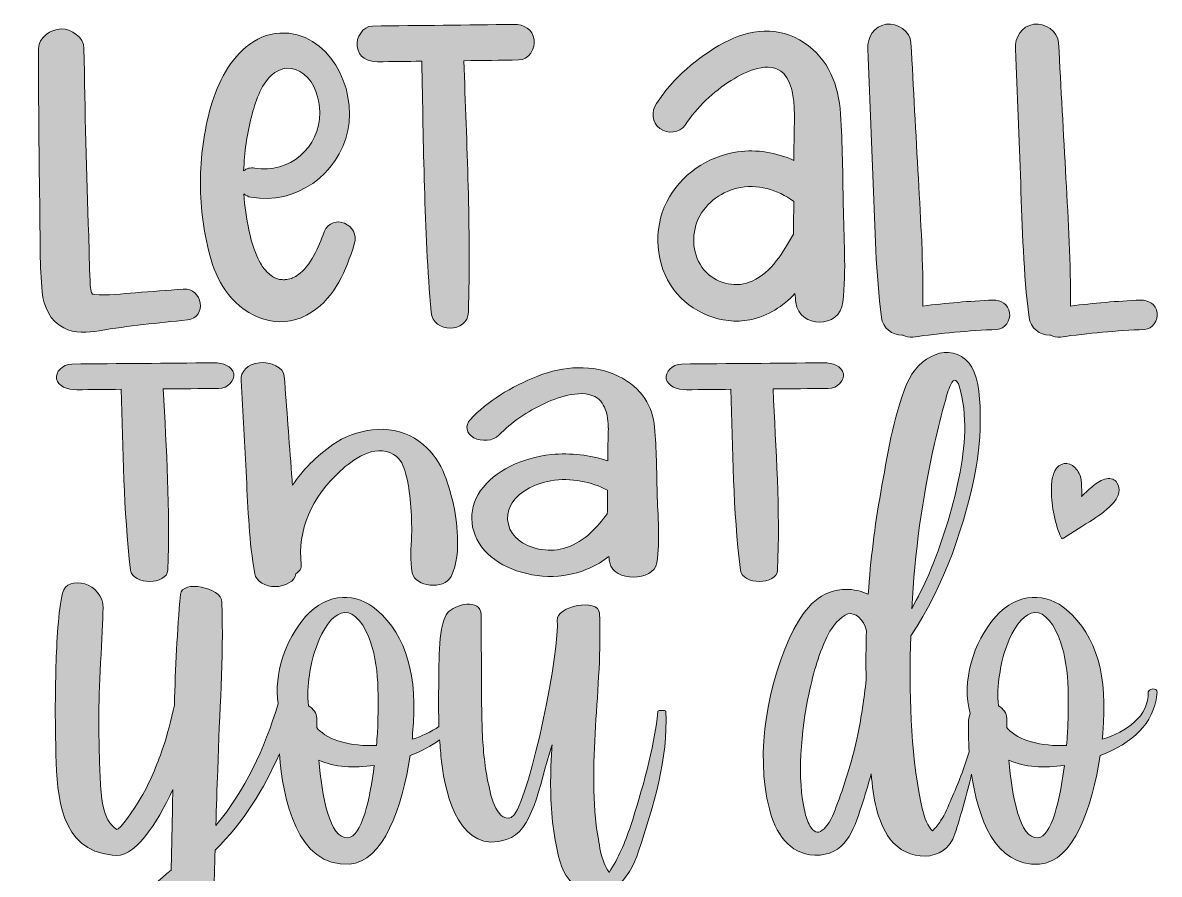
# Model space of a CAD drawing. Header units: inches. Extents: x 137 to 945, y -1013 to -70.
# Drawn here: x 137 to 941, y -673 to -70 of the extents above; entities that cross this region are included whole.
import ezdxf

# ---------------------------------------------------------------- set-up
doc = ezdxf.new("R2010")
doc.units = ezdxf.units.IN
doc.header["$MEASUREMENT"] = 0
doc.layers.add('Layer 1', color=7, linetype='Continuous')

# ---------------------------------------------------------------- blocks, each defined once
blk = doc.blocks.new('block 2')
at = {"layer": 'Layer 1', "true_color": 0xffffff}
h = blk.add_hatch(color=7, dxfattribs=at)
h.dxf.hatch_style = 2
edge = h.paths.add_edge_path()
edge.add_spline(control_points=[(387.74, -97.99), (398.19, -97.86), (408.63, -97.73), (419.08, -97.6), (420.4, -156.81), (420.6, -216.13), (425.74, -275.15), (427.02, -289.84), (451.62, -290.12), (452.08, -275.02), (453.9, -215.75), (450.92, -156.46), (448.88, -97.22), (461.88, -97.06), (474.87, -96.89), (487.86, -96.73), (494.73, -96.64), (499.53, -88.57), (498.66, -82.39), (497.61, -74.88), (491.22, -71.51), (484.33, -71.59), (450.95, -71.97), (417.57, -72.36), (384.2, -72.74), (377.3, -72.82), (372.47, -80.94), (373.34, -87.14), (374.41, -94.68), (380.83, -98.08), (387.74, -97.99)], knot_values=[0, 0, 0, 0, 1, 1, 1, 2, 2, 2, 3, 3, 3, 4, 4, 4, 5, 5, 5, 6, 6, 6, 7, 7, 7, 8, 8, 8, 9, 9, 9, 10, 10, 10, 10], degree=3, periodic=1)
h = blk.add_hatch(color=7, dxfattribs=at)
h.dxf.hatch_style = 2
edge = h.paths.add_edge_path()
edge.add_spline(control_points=[(738.44, -184.05), (739.7, -215.74), (740.35, -247.4), (744.37, -278.88), (745.29, -286.05), (751.84, -291.52), (758.96, -291.37), (759.25, -291.36), (759.53, -291.33), (759.82, -291.31), (761.62, -292.47), (763.91, -293.05), (766.64, -292.66), (786.38, -289.91), (806.22, -288.11), (826.13, -287.28), (831.8, -287.05), (835.79, -280.66), (835.05, -275.44), (834.2, -269.38), (828.89, -266.28), (823.22, -266.52), (806.63, -267.25), (790.09, -268.65), (773.62, -270.71), (774.13, -240.64), (772.1, -210.68), (770.47, -180.63), (768.73, -148.63), (766.99, -116.62), (765.25, -84.62), (764.79, -76.28), (755.57, -70.39), (747.81, -71.48), (738.86, -72.74), (734.34, -80.55), (734.67, -88.91), (735.93, -120.62), (737.19, -152.34), (738.44, -184.05)], knot_values=[0, 0, 0, 0, 1, 1, 1, 2, 2, 2, 3, 3, 3, 4, 4, 4, 5, 5, 5, 6, 6, 6, 7, 7, 7, 8, 8, 8, 9, 9, 9, 10, 10, 10, 11, 11, 11, 12, 12, 12, 13, 13, 13, 13], degree=3, periodic=1)
h = blk.add_hatch(color=7, dxfattribs=at)
h.dxf.hatch_style = 2
edge = h.paths.add_edge_path()
edge.add_spline(control_points=[(842.88, -184.05), (844.13, -215.74), (844.79, -247.4), (848.81, -278.88), (849.72, -286.05), (856.28, -291.52), (863.4, -291.37), (863.68, -291.36), (863.97, -291.33), (864.25, -291.31), (866.06, -292.47), (868.34, -293.05), (871.07, -292.66), (890.81, -289.91), (910.65, -288.11), (930.57, -287.28), (936.23, -287.05), (940.22, -280.66), (939.49, -275.44), (938.64, -269.38), (933.33, -266.28), (927.65, -266.52), (911.06, -267.25), (894.53, -268.65), (878.06, -270.71), (878.56, -240.64), (876.53, -210.68), (874.9, -180.63), (873.16, -148.63), (871.42, -116.62), (869.68, -84.62), (869.23, -76.28), (860, -70.39), (852.25, -71.48), (843.3, -72.74), (838.78, -80.55), (839.11, -88.91), (840.37, -120.62), (841.62, -152.34), (842.88, -184.05)], knot_values=[0, 0, 0, 0, 1, 1, 1, 2, 2, 2, 3, 3, 3, 4, 4, 4, 5, 5, 5, 6, 6, 6, 7, 7, 7, 8, 8, 8, 9, 9, 9, 10, 10, 10, 11, 11, 11, 12, 12, 12, 13, 13, 13, 13], degree=3, periodic=1)
h = blk.add_hatch(color=7, dxfattribs=at)
h.dxf.hatch_style = 2
edge = h.paths.add_edge_path()
edge.add_spline(control_points=[(150.49, -260.79), (151.55, -271.21), (156.07, -281.21), (165.71, -286.2), (173.56, -290.27), (182.48, -289.65), (190.92, -288.19), (211.55, -284.62), (232.53, -282.79), (253.33, -280.48), (267.43, -278.91), (264.24, -257.7), (250.27, -258.77), (239.04, -259.64), (227.8, -260.45), (216.57, -261.27), (207.05, -261.96), (196.79, -263.55), (187.33, -262.54), (186.86, -262.49), (186.36, -262.39), (185.89, -262.28), (185.85, -262.16), (185.79, -262.05), (185.75, -261.93), (185.52, -261.33), (185.36, -260.95), (185.26, -260.75), (185.15, -260.21), (185.01, -259.66), (184.92, -259.11), (184.58, -257.06), (184.43, -254.98), (184.33, -252.91), (183.8, -242.27), (183.78, -231.6), (183.4, -220.96), (181.84, -176.83), (180.71, -132.7), (180.06, -88.55), (179.95, -80.61), (171.11, -74.58), (163.93, -74.74), (156.73, -74.89), (147.93, -80.56), (147.93, -88.71), (147.89, -127.51), (148.18, -166.31), (148.84, -205.1), (149.15, -223.54), (148.63, -242.43), (150.49, -260.79)], knot_values=[0, 0, 0, 0, 1, 1, 1, 2, 2, 2, 3, 3, 3, 4, 4, 4, 5, 5, 5, 6, 6, 6, 7, 7, 7, 8, 8, 8, 9, 9, 9, 10, 10, 10, 11, 11, 11, 12, 12, 12, 13, 13, 13, 14, 14, 14, 15, 15, 15, 16, 16, 16, 17, 17, 17, 17], degree=3, periodic=1)
h = blk.add_hatch(color=7, dxfattribs=at)
h.dxf.hatch_style = 2
edge = h.paths.add_edge_path()
edge.add_spline(control_points=[(284.44, -265.11), (299.13, -281.34), (322, -287.85), (341.17, -275.13), (358.11, -263.89), (365.39, -245.61), (371.36, -227.02), (375.83, -213.09), (355.71, -204.4), (350.08, -218.29), (345.69, -229.14), (341.14, -241.78), (331.18, -248.85), (330.49, -249.35), (330.11, -249.62), (329.92, -249.77), (330.02, -249.65), (329.88, -249.64), (328.36, -250.46), (328.35, -250.46), (326.85, -251.09), (326.82, -251.16), (325.41, -251.58), (323.92, -251.77), (322.49, -252.06), (322.38, -252.09), (321.51, -252.13), (321.08, -252.18), (320.15, -252.03), (318.07, -251.74), (318.31, -251.88), (317.48, -251.6), (316.65, -251.22), (315.85, -250.94), (315.13, -250.7), (314.75, -250.59), (314.55, -250.56), (314.39, -250.41), (314.07, -250.17), (313.47, -249.75), (312.26, -248.92), (311.06, -248.04), (309.97, -247.06), (310.06, -247.09), (308.51, -245.46), (308.29, -245.19), (307.35, -244.07), (306.44, -242.91), (305.65, -241.68), (304.96, -240.61), (303.24, -237.23), (302.36, -235.23), (299.5, -228.74), (298.23, -223.84), (296.81, -217.14), (295.02, -208.76), (293.77, -200.08), (293.21, -191.48), (294.51, -192.58), (296.17, -193.39), (298.21, -193.76), (330.04, -199.55), (360.09, -177.65), (366.77, -146.62), (373.26, -116.52), (353.39, -76.11), (318.73, -77.69), (300.43, -78.52), (286.83, -92.77), (278.63, -107.87), (270.24, -123.34), (266.08, -142.21), (263.9, -159.55), (261.61, -177.69), (261.99, -196.52), (264.87, -214.56), (267.67, -232.09), (272.19, -251.58), (284.44, -265.11)], knot_values=[0, 0, 0, 0, 1, 1, 1, 2, 2, 2, 3, 3, 3, 4, 4, 4, 5, 5, 5, 6, 6, 6, 7, 7, 7, 8, 8, 8, 9, 9, 9, 10, 10, 10, 11, 11, 11, 12, 12, 12, 13, 13, 13, 14, 14, 14, 15, 15, 15, 16, 16, 16, 17, 17, 17, 18, 18, 18, 19, 19, 19, 20, 20, 20, 21, 21, 21, 22, 22, 22, 23, 23, 23, 24, 24, 24, 25, 25, 25, 26, 26, 26, 26], degree=3, periodic=1)
edge = h.paths.add_edge_path()
edge.add_spline(control_points=[(298.57, -136.89), (301.23, -126.81), (304.9, -114.55), (312.57, -107.72), (319.37, -101.66), (327.79, -100.43), (335.7, -106.78), (343.48, -113.02), (346.88, -124.22), (346.93, -133.9), (347.03, -158.61), (325.28, -177.49), (300.88, -173.2), (297.57, -172.62), (294.94, -173.47), (293.04, -175.11), (293.59, -162.27), (295.29, -149.31), (298.57, -136.89)], knot_values=[0, 0, 0, 0, 1, 1, 1, 2, 2, 2, 3, 3, 3, 4, 4, 4, 5, 5, 5, 6, 6, 6, 6], degree=3, periodic=1)
h = blk.add_hatch(color=7, dxfattribs=at)
h.dxf.hatch_style = 2
edge = h.paths.add_edge_path()
edge.add_spline(control_points=[(587.63, -145.19), (592.9, -149.16), (601.54, -148.4), (605.4, -142.7), (614.04, -129.93), (625.08, -119.41), (638.11, -111.17), (648.2, -104.8), (665.15, -96.56), (675.19, -106.37), (678.39, -109.51), (680.69, -116.29), (681.49, -120.41), (682.2, -124.11), (682.48, -127.86), (682.67, -131.61), (682.69, -132.17), (682.79, -136.04), (682.81, -135.7), (682.81, -137.51), (682.76, -139.31), (682.72, -141.12), (682.52, -150), (682.42, -158.87), (682.36, -167.75), (669.95, -162.13), (656.05, -159.77), (642.56, -161.7), (621.34, -164.72), (602.16, -177.91), (592.42, -197.06), (582.52, -216.53), (584.41, -241.6), (597.45, -259.15), (609.38, -275.22), (631.48, -284.4), (651.26, -280.44), (664.43, -277.8), (674.68, -270.88), (683.17, -261.88), (683.37, -263.97), (683.59, -266.06), (683.85, -268.13), (686.23, -286.74), (715.01, -286.9), (717.05, -267.96), (719.5, -245.34), (717.79, -221.97), (717.33, -199.25), (716.9, -177.81), (716.88, -156.31), (715.45, -134.91), (714.1, -114.48), (707.14, -96.26), (689.67, -84.51), (671.88, -72.54), (651.07, -74.67), (632.82, -84.61), (613.86, -94.93), (597.14, -109.39), (585.13, -127.42), (581.33, -133.12), (581.93, -140.9), (587.63, -145.19)], knot_values=[0, 0, 0, 0, 1, 1, 1, 2, 2, 2, 3, 3, 3, 4, 4, 4, 5, 5, 5, 6, 6, 6, 7, 7, 7, 8, 8, 8, 9, 9, 9, 10, 10, 10, 11, 11, 11, 12, 12, 12, 13, 13, 13, 14, 14, 14, 15, 15, 15, 16, 16, 16, 17, 17, 17, 18, 18, 18, 19, 19, 19, 20, 20, 20, 21, 21, 21, 21], degree=3, periodic=1)
edge = h.paths.add_edge_path()
edge.add_spline(control_points=[(682.29, -199.43), (682.28, -206.17), (682.16, -212.96), (682.07, -219.78), (674.9, -232.43), (666.66, -246.81), (652.92, -253.09), (642.07, -258.05), (629.07, -255.41), (620.38, -246.77), (611.44, -237.89), (609.27, -223.19), (613.83, -211.31), (618.5, -199.19), (629.92, -190.22), (642.05, -187.4), (656.5, -184.04), (670.71, -188.28), (682.29, -196.78), (682.29, -197.66), (682.29, -198.54), (682.29, -199.43)], knot_values=[0, 0, 0, 0, 1, 1, 1, 2, 2, 2, 3, 3, 3, 4, 4, 4, 5, 5, 5, 6, 6, 6, 7, 7, 7, 7], degree=3, periodic=1)
h = blk.add_hatch(color=7, dxfattribs=at)
h.dxf.hatch_style = 2
edge = h.paths.add_edge_path()
edge.add_spline(control_points=[(682.48, -499.22), (664.04, -535.44), (654.65, -586.48), (665.03, -626.32), (669.31, -642.62), (678.69, -658.59), (697.13, -659.08), (718.7, -659.57), (724.62, -641.79), (730.22, -624.51), (732.69, -616.93), (735, -609.19), (737.14, -601.46), (738.45, -618.25), (741.42, -635.21), (750.31, -647.39), (762.16, -663.69), (789.65, -665.17), (796.4, -643.93), (800.8, -630.03), (804.77, -615.98), (808.18, -601.8), (812.48, -631.95), (824.42, -667.42), (856.16, -665.34), (880.2, -663.85), (893.7, -625), (899.13, -588.62), (922.67, -579.4), (936.5, -566.39), (939.3, -545.32), (940.95, -541.04), (934.86, -540.21), (933.21, -543.51), (933.54, -561.12), (917.74, -571.66), (900.61, -577.09), (900.78, -575.61), (900.94, -574.13), (900.94, -572.81), (904.56, -532.15), (896.99, -504.49), (875.42, -485.55), (861.92, -473.7), (840.85, -472.55), (825.21, -490.33), (809.08, -508.77), (801.01, -536.26), (807.1, -558.98), (806.44, -560.79), (805.95, -563.1), (805.95, -565.73), (805.84, -570.2), (805.9, -577.45), (806.51, -586.06), (802.92, -597.36), (798.7, -608.43), (793.77, -619.4), (791.47, -624.51), (789.49, -630.1), (786.2, -634.88), (784.55, -637.35), (782.58, -639.82), (780.44, -641.79), (779.61, -640.97), (778.95, -640.15), (778.3, -639.32), (775.17, -634.22), (773.69, -628.46), (772.53, -622.7), (764.63, -584.33), (763.81, -543.18), (765.12, -503.83), (789.16, -468.6), (803.98, -423.98), (811.72, -383.32), (814.19, -369.65), (817.97, -324.54), (806.45, -311.04), (793.11, -295.4), (770.39, -305.94), (762.16, -326.02), (752.61, -349.73), (748.33, -377.39), (743.89, -402.41), (739.61, -426.28), (736.64, -450.32), (735, -474.52), (730.22, -472.22), (723.97, -471.07), (719.85, -471.07), (701.25, -470.9), (690.38, -484.07), (682.48, -499.22)], knot_values=[0, 0, 0, 0, 1, 1, 1, 2, 2, 2, 3, 3, 3, 4, 4, 4, 5, 5, 5, 6, 6, 6, 7, 7, 7, 8, 8, 8, 9, 9, 9, 10, 10, 10, 11, 11, 11, 12, 12, 12, 13, 13, 13, 14, 14, 14, 15, 15, 15, 16, 16, 16, 17, 17, 17, 18, 18, 18, 19, 19, 19, 20, 20, 20, 21, 21, 21, 22, 22, 22, 23, 23, 23, 24, 24, 24, 25, 25, 25, 26, 26, 26, 27, 27, 27, 28, 28, 28, 29, 29, 29, 30, 30, 30, 31, 31, 31, 31], degree=3, periodic=1)
edge = h.paths.add_edge_path()
edge.add_spline(control_points=[(855.01, -646.73), (842, -647.55), (836.73, -616.77), (834.59, -591.91), (845.62, -596.85), (859.45, -597.67), (873.78, -595.53), (870.81, -619.4), (864.89, -646.07), (855.01, -646.73)], knot_values=[0, 0, 0, 0, 1, 1, 1, 2, 2, 2, 3, 3, 3, 3], degree=3, periodic=1)
edge = h.paths.add_edge_path()
edge.add_spline(control_points=[(831.47, -515.52), (839.37, -490.33), (855.18, -474.85), (868.02, -500.86), (877.4, -519.63), (876.91, -545.48), (876.25, -566.06), (876.25, -570.01), (875.92, -575.44), (875.26, -581.54), (857.31, -582.19), (841.18, -577.75), (833.94, -569.85), (833.61, -569.52), (833.44, -569.19), (833.11, -568.86), (833.11, -565.9), (833.11, -563.59), (833.11, -562.27), (832.95, -558.65), (830.64, -555.52), (827.19, -553.38), (825.37, -539.22), (829.33, -522.6), (831.47, -515.52)], knot_values=[0, 0, 0, 0, 1, 1, 1, 2, 2, 2, 3, 3, 3, 4, 4, 4, 5, 5, 5, 6, 6, 6, 7, 7, 7, 8, 8, 8, 8], degree=3, periodic=1)
edge = h.paths.add_edge_path()
edge.add_spline(control_points=[(781.92, -368), (784.22, -357.47), (786.86, -347.1), (789.82, -336.72), (790.97, -332.61), (792.12, -328.33), (794.26, -324.7), (796.73, -320.59), (799.2, -326.52), (799.2, -326.52), (805.62, -348.91), (803.81, -369.49), (799.2, -392.37), (794.26, -415.58), (787.19, -438.63), (777.8, -460.53), (774.18, -468.93), (770.06, -476.83), (765.78, -484.73), (767.92, -445.38), (773.19, -406.36), (781.92, -368)], knot_values=[0, 0, 0, 0, 1, 1, 1, 2, 2, 2, 3, 3, 3, 4, 4, 4, 5, 5, 5, 6, 6, 6, 7, 7, 7, 7], degree=3, periodic=1)
edge = h.paths.add_edge_path()
edge.add_spline(control_points=[(720.67, -488.35), (725.28, -487.04), (732.2, -492.14), (733.68, -500.37), (733.35, -511.9), (733.35, -523.42), (733.51, -535.11), (732.2, -548.12), (730.22, -560.96), (727.59, -573.8), (724.13, -590.43), (719.19, -606.56), (713.26, -622.37), (710.79, -628.46), (709.48, -634.71), (703.72, -640.31), (700.09, -643.77), (697.62, -643.93), (694.5, -639.32), (692.52, -636.52), (691.2, -632.74), (690.38, -629.45), (684.29, -605.08), (687.42, -571.16), (693.18, -544.33), (696.31, -530.01), (700.09, -515.68), (706.84, -502.51), (709.15, -498.07), (715.4, -490), (720.67, -488.35)], knot_values=[0, 0, 0, 0, 1, 1, 1, 2, 2, 2, 3, 3, 3, 4, 4, 4, 5, 5, 5, 6, 6, 6, 7, 7, 7, 8, 8, 8, 9, 9, 9, 10, 10, 10, 10], degree=3, periodic=1)
h = blk.add_hatch(color=7, dxfattribs=at)
h.dxf.hatch_style = 2
edge = h.paths.add_edge_path()
edge.add_spline(control_points=[(285.99, -318.67), (284.93, -313.26), (278.54, -310.84), (271.66, -310.9), (238.28, -311.17), (204.9, -311.45), (171.52, -311.72), (164.62, -311.78), (159.8, -317.63), (160.67, -322.09), (161.73, -327.52), (168.15, -329.97), (175.07, -329.9), (185.51, -329.81), (195.96, -329.72), (206.4, -329.62), (207.73, -372.25), (207.92, -414.97), (213.07, -457.47), (214.35, -468.04), (238.94, -468.25), (239.41, -457.37), (241.23, -414.69), (238.24, -372.01), (236.21, -329.35), (249.2, -329.23), (262.19, -329.11), (275.19, -328.99), (282.05, -328.93), (286.86, -323.12), (285.99, -318.67)], knot_values=[0, 0, 0, 0, 1, 1, 1, 2, 2, 2, 3, 3, 3, 4, 4, 4, 5, 5, 5, 6, 6, 6, 7, 7, 7, 8, 8, 8, 9, 9, 9, 10, 10, 10, 10], degree=3, periodic=1)
h = blk.add_hatch(color=7, dxfattribs=at)
h.dxf.hatch_style = 2
edge = h.paths.add_edge_path()
edge.add_spline(control_points=[(412.31, -459.47), (414.27, -469.31), (434.91, -471.82), (439.82, -461.96), (444.27, -453.01), (444.73, -443), (444.4, -433.6), (444.09, -425.02), (442.92, -416.38), (440.75, -407.94), (436.66, -391.98), (431.8, -375.23), (413.93, -364.2), (396.03, -353.16), (371.79, -357.79), (356.14, -368.71), (344.39, -376.91), (334.77, -386.8), (327.62, -397.45), (327.41, -394.77), (327.2, -392.09), (327, -389.41), (325.26, -366.36), (323.52, -343.32), (321.78, -320.27), (321.33, -314.27), (312.1, -310.03), (304.34, -310.81), (295.39, -311.72), (290.87, -317.34), (291.2, -323.37), (292.46, -346.2), (293.72, -369.03), (294.97, -391.87), (296.23, -414.68), (296.89, -437.49), (300.9, -460.15), (301.82, -465.31), (308.38, -469.25), (315.49, -469.14), (322.17, -469.04), (329.72, -465.36), (329.96, -460.04), (329.96, -460.03), (329.96, -460.02), (329.96, -460), (332.49, -458.59), (334.17, -456.36), (333.81, -453.43), (330.89, -429.77), (341.07, -405.7), (361.67, -387.16), (369.58, -380.04), (385.52, -367.76), (399.03, -375.59), (404.52, -378.77), (406.3, -384.08), (407.62, -388.84), (409.57, -395.85), (410.47, -403.05), (411.1, -410.17), (411.77, -417.85), (412.13, -425.35), (411.91, -432.96), (411.66, -441.76), (410.57, -450.74), (412.31, -459.47)], knot_values=[0, 0, 0, 0, 1, 1, 1, 2, 2, 2, 3, 3, 3, 4, 4, 4, 5, 5, 5, 6, 6, 6, 7, 7, 7, 8, 8, 8, 9, 9, 9, 10, 10, 10, 11, 11, 11, 12, 12, 12, 13, 13, 13, 14, 14, 14, 15, 15, 15, 16, 16, 16, 17, 17, 17, 18, 18, 18, 19, 19, 19, 20, 20, 20, 21, 21, 21, 22, 22, 22, 22], degree=3, periodic=1)
h = blk.add_hatch(color=7, dxfattribs=at)
h.dxf.hatch_style = 2
edge = h.paths.add_edge_path()
edge.add_spline(control_points=[(453.45, -351.1), (449.65, -355.2), (450.24, -360.8), (455.94, -363.89), (461.21, -366.75), (469.86, -366.2), (473.72, -362.09), (482.35, -352.9), (493.39, -345.33), (506.43, -339.39), (516.51, -334.81), (533.47, -328.87), (543.5, -335.94), (546.71, -338.2), (549.01, -343.08), (549.81, -346.05), (550.52, -348.71), (550.8, -351.41), (550.98, -354.11), (551.01, -354.52), (551.1, -357.3), (551.13, -357.06), (551.12, -358.36), (551.08, -359.66), (551.04, -360.96), (550.83, -367.35), (550.73, -373.74), (550.68, -380.13), (538.27, -376.09), (524.37, -374.39), (510.88, -375.78), (489.65, -377.95), (470.48, -387.45), (460.74, -401.24), (450.83, -415.26), (452.73, -433.31), (465.76, -445.94), (477.7, -457.51), (499.8, -464.13), (519.58, -461.28), (532.75, -459.38), (543, -454.39), (551.49, -447.91), (551.68, -449.42), (551.9, -450.92), (552.17, -452.41), (554.54, -465.81), (583.32, -465.92), (585.37, -452.29), (587.81, -436), (586.11, -419.17), (585.65, -402.81), (585.22, -387.38), (585.19, -371.9), (583.77, -356.48), (582.41, -341.78), (575.45, -328.66), (557.99, -320.2), (540.2, -311.58), (519.38, -313.11), (501.14, -320.27), (482.17, -327.7), (465.46, -338.11), (453.45, -351.1)], knot_values=[0, 0, 0, 0, 1, 1, 1, 2, 2, 2, 3, 3, 3, 4, 4, 4, 5, 5, 5, 6, 6, 6, 7, 7, 7, 8, 8, 8, 9, 9, 9, 10, 10, 10, 11, 11, 11, 12, 12, 12, 13, 13, 13, 14, 14, 14, 15, 15, 15, 16, 16, 16, 17, 17, 17, 18, 18, 18, 19, 19, 19, 20, 20, 20, 21, 21, 21, 21], degree=3, periodic=1)
edge = h.paths.add_edge_path()
edge.add_spline(control_points=[(550.6, -402.94), (550.6, -407.79), (550.48, -412.69), (550.39, -417.6), (543.21, -426.7), (534.98, -437.06), (521.23, -441.58), (510.39, -445.15), (497.38, -443.25), (488.69, -437.03), (479.76, -430.64), (477.58, -420.05), (482.15, -411.5), (486.81, -402.77), (498.23, -396.31), (510.37, -394.28), (524.82, -391.86), (539.02, -394.92), (550.6, -401.04), (550.6, -401.67), (550.6, -402.31), (550.6, -402.94)], knot_values=[0, 0, 0, 0, 1, 1, 1, 2, 2, 2, 3, 3, 3, 4, 4, 4, 5, 5, 5, 6, 6, 6, 7, 7, 7, 7], degree=3, periodic=1)
h = blk.add_hatch(color=7, dxfattribs=at)
h.dxf.hatch_style = 2
edge = h.paths.add_edge_path()
edge.add_spline(control_points=[(717.43, -318.67), (716.38, -313.26), (709.98, -310.84), (703.1, -310.9), (669.72, -311.17), (636.34, -311.45), (602.96, -311.72), (596.07, -311.78), (591.24, -317.63), (592.11, -322.09), (593.17, -327.52), (599.6, -329.97), (606.51, -329.9), (616.96, -329.81), (627.4, -329.72), (637.85, -329.62), (639.17, -372.25), (639.37, -414.97), (644.51, -457.47), (645.79, -468.04), (670.39, -468.25), (670.85, -457.37), (672.67, -414.69), (669.69, -372.01), (667.65, -329.35), (680.65, -329.23), (693.64, -329.11), (706.63, -328.99), (713.5, -328.93), (718.3, -323.12), (717.43, -318.67)], knot_values=[0, 0, 0, 0, 1, 1, 1, 2, 2, 2, 3, 3, 3, 4, 4, 4, 5, 5, 5, 6, 6, 6, 7, 7, 7, 8, 8, 8, 9, 9, 9, 10, 10, 10, 10], degree=3, periodic=1)
h = blk.add_hatch(color=7, dxfattribs=at)
h.dxf.hatch_style = 2
edge = h.paths.add_edge_path()
edge.add_spline(control_points=[(885.67, -393.72), (885.27, -390.42), (883.69, -387.55), (881.4, -385.1), (876.85, -380.23), (869.94, -381.35), (867.03, -387.35), (865.62, -390.26), (865.01, -393.31), (864.8, -396.47), (863.98, -408.58), (866.16, -420.24), (870.26, -431.59), (870.72, -432.86), (871.48, -434.01), (872.11, -435.23), (872.6, -435.02), (872.88, -434.93), (873.13, -434.78), (880.13, -430.38), (887.11, -425.93), (894.14, -421.57), (899.54, -418.22), (904.49, -414.37), (908.72, -409.62), (910.54, -407.57), (911.79, -405.29), (912.32, -402.61), (912.82, -400.15), (912.22, -397.87), (911.03, -395.77), (909.62, -393.27), (906.79, -392.24), (903.56, -392.87), (899.97, -393.58), (896.99, -395.54), (894.26, -397.83), (891.51, -400.15), (888.93, -402.67), (886.03, -405.32), (886.07, -404.54), (886.14, -403.99), (886.12, -403.43), (886, -400.19), (886.05, -396.93), (885.67, -393.72)], knot_values=[0, 0, 0, 0, 1, 1, 1, 2, 2, 2, 3, 3, 3, 4, 4, 4, 5, 5, 5, 6, 6, 6, 7, 7, 7, 8, 8, 8, 9, 9, 9, 10, 10, 10, 11, 11, 11, 12, 12, 12, 13, 13, 13, 14, 14, 14, 15, 15, 15, 15], degree=3, periodic=1)
h = blk.add_hatch(color=7, dxfattribs=at)
h.dxf.hatch_style = 2
edge = h.paths.add_edge_path()
edge.add_spline(control_points=[(572.51, -656.28), (583.38, -623.35), (593.42, -591.58), (591.77, -557.17), (591.77, -556.35), (586.34, -556.51), (586.17, -557.33), (583.21, -584.83), (575.31, -612.32), (566.75, -638.66), (562.79, -650.68), (558.52, -660.73), (551.6, -671.26), (551.6, -671.1), (551.6, -671.1), (551.43, -670.93), (550.12, -668.96), (548.97, -666.82), (548.14, -664.68), (545.84, -659.41), (545.02, -653.48), (544.03, -647.72), (535.14, -596.35), (547.32, -539.72), (544.85, -488.02), (544.19, -476.99), (513.9, -482.75), (514.89, -493.13), (515.05, -494.61), (515.05, -495.93), (515.05, -497.41), (514.72, -526.88), (492.83, -628.62), (482.45, -632.41), (471.09, -636.52), (466.98, -611.83), (466.98, -611.83), (464.02, -599.65), (462.7, -586.97), (462.04, -574.46), (461.05, -560.46), (461.38, -503.17), (461.05, -489.01), (460.89, -476.99), (442.12, -481.77), (437.51, -487.53), (430.92, -495.43), (431.25, -520.46), (431.09, -540.21), (430.91, -549.42), (430.93, -558.71), (431.27, -567.98), (425.79, -571.91), (419.17, -574.92), (412.32, -577.09), (412.49, -575.61), (412.65, -574.13), (412.65, -572.81), (416.27, -532.15), (408.7, -504.49), (387.13, -485.55), (373.63, -473.7), (352.56, -472.55), (336.92, -490.33), (322.39, -506.94), (314.44, -530.89), (317.45, -552.08), (307.59, -584.27), (294.06, -613.04), (273.38, -638.17), (273.87, -625), (274.2, -611.99), (274.69, -598.82), (275.85, -557.33), (278.97, -521.61), (277.66, -480.12), (277.33, -469.58), (249.34, -464.15), (248.35, -474.69), (246.05, -500.54), (244.73, -526.71), (244.07, -552.89), (241.77, -563.43), (239.13, -573.8), (235.67, -583.84), (231.56, -595.53), (226.95, -607.38), (220.53, -618.09), (215.59, -626.48), (205.22, -641.63), (203.24, -640.97), (192.71, -634.05), (192.21, -616.44), (191.55, -605.41), (190.89, -590.76), (190.56, -576.1), (190.56, -561.29), (190.4, -545.65), (193.2, -500.04), (193.53, -484.4), (194.19, -466.29), (167.85, -460.36), (164.88, -473.7), (161.92, -485.88), (160.77, -508.6), (160.27, -525.4), (159.61, -546.3), (159.61, -567.21), (160.27, -588.12), (161.1, -617.43), (163.07, -655.29), (200.11, -659.08), (215.1, -662.54), (232.05, -636.69), (242.92, -612.65), (242.59, -631.75), (242.26, -650.68), (241.77, -669.62), (210.16, -696.29), (175.58, -721.97), (155.17, -758.85), (143.15, -780.75), (136.73, -807.91), (148.91, -831.12), (159.28, -851.21), (180.69, -858.62), (202.25, -855.82), (231.07, -852.03), (250.16, -835.9), (260.37, -808.57), (270.41, -781.57), (270.08, -751.93), (270.91, -723.62), (271.57, -700.9), (272.22, -678.18), (272.88, -655.46), (293.49, -635.35), (307.15, -612.4), (318.32, -587.33), (320.75, -619.05), (330.83, -667.76), (367.87, -665.34), (391.91, -663.85), (405.41, -625), (410.84, -588.62), (419, -585.42), (425.97, -581.75), (431.74, -577.47), (432.06, -582.58), (432.49, -587.68), (433.06, -592.73), (436.03, -618.74), (446.73, -658.59), (479.16, -648.05), (497.93, -641.96), (501.39, -611.99), (511.27, -581.04), (510.94, -586.31), (510.61, -591.74), (510.44, -597.18), (509.95, -614.3), (510.44, -631.42), (513.57, -648.38), (515.71, -660.23), (518.02, -674.56), (529.21, -681.47), (551.11, -694.64), (565.92, -676.53), (572.51, -656.28)], knot_values=[0, 0, 0, 0, 1, 1, 1, 2, 2, 2, 3, 3, 3, 4, 4, 4, 5, 5, 5, 6, 6, 6, 7, 7, 7, 8, 8, 8, 9, 9, 9, 10, 10, 10, 11, 11, 11, 12, 12, 12, 13, 13, 13, 14, 14, 14, 15, 15, 15, 16, 16, 16, 17, 17, 17, 18, 18, 18, 19, 19, 19, 20, 20, 20, 21, 21, 21, 22, 22, 22, 23, 23, 23, 24, 24, 24, 25, 25, 25, 26, 26, 26, 27, 27, 27, 28, 28, 28, 29, 29, 29, 30, 30, 30, 31, 31, 31, 32, 32, 32, 33, 33, 33, 34, 34, 34, 35, 35, 35, 36, 36, 36, 37, 37, 37, 38, 38, 38, 39, 39, 39, 40, 40, 40, 41, 41, 41, 42, 42, 42, 43, 43, 43, 44, 44, 44, 45, 45, 45, 46, 46, 46, 47, 47, 47, 48, 48, 48, 49, 49, 49, 50, 50, 50, 51, 51, 51, 52, 52, 52, 53, 53, 53, 54, 54, 54, 55, 55, 55, 56, 56, 56, 56], degree=3, periodic=1)
edge = h.paths.add_edge_path()
edge.add_spline(control_points=[(238.8, -760), (237.16, -784.7), (232.88, -812.52), (215.1, -831.12), (204.39, -842.15), (192.54, -853.84), (176.41, -844.79), (165.38, -838.53), (158.63, -825.86), (156.32, -813.67), (151.05, -785.52), (167.02, -757.7), (184.14, -736.79), (201.1, -716.54), (221.19, -699.74), (241.27, -682.95), (240.78, -708.63), (240.45, -734.32), (238.8, -760)], knot_values=[0, 0, 0, 0, 1, 1, 1, 2, 2, 2, 3, 3, 3, 4, 4, 4, 5, 5, 5, 6, 6, 6, 6], degree=3, periodic=1)
edge = h.paths.add_edge_path()
edge.add_spline(control_points=[(366.72, -646.73), (353.71, -647.55), (348.44, -616.77), (346.3, -591.91), (357.33, -596.85), (371.16, -597.67), (385.49, -595.53), (382.52, -619.4), (376.6, -646.07), (366.72, -646.73)], knot_values=[0, 0, 0, 0, 1, 1, 1, 2, 2, 2, 3, 3, 3, 3], degree=3, periodic=1)
edge = h.paths.add_edge_path()
edge.add_spline(control_points=[(387.96, -566.06), (387.96, -570.01), (387.63, -575.44), (386.97, -581.54), (369.02, -582.19), (352.89, -577.75), (345.65, -569.85), (345.32, -569.52), (345.15, -569.19), (344.82, -568.86), (344.82, -565.9), (344.82, -563.59), (344.82, -562.27), (344.66, -558.65), (342.35, -555.52), (338.9, -553.38), (337.08, -539.22), (341.04, -522.6), (343.18, -515.52), (351.08, -490.33), (366.89, -474.85), (379.73, -500.86), (389.11, -519.63), (388.62, -545.48), (387.96, -566.06)], knot_values=[0, 0, 0, 0, 1, 1, 1, 2, 2, 2, 3, 3, 3, 4, 4, 4, 5, 5, 5, 6, 6, 6, 7, 7, 7, 8, 8, 8, 8], degree=3, periodic=1)
at = {"layer": 'Layer 1', "lineweight": 0}
for points, knots in [([(387.74, -97.99), (398.19, -97.86), (408.63, -97.73), (419.08, -97.6), (420.4, -156.81), (420.6, -216.13), (425.74, -275.15), (427.02, -289.84), (451.62, -290.12), (452.08, -275.02), (453.9, -215.75), (450.92, -156.46), (448.88, -97.22), (461.88, -97.06), (474.87, -96.89), (487.86, -96.73), (494.73, -96.64), (499.53, -88.57), (498.66, -82.39), (497.61, -74.88), (491.22, -71.51), (484.33, -71.59), (450.95, -71.97), (417.57, -72.36), (384.2, -72.74), (377.3, -72.82), (372.47, -80.94), (373.34, -87.14), (374.41, -94.68), (380.83, -98.08), (387.74, -97.99)], [0, 0, 0, 0, 1, 1, 1, 2, 2, 2, 3, 3, 3, 4, 4, 4, 5, 5, 5, 6, 6, 6, 7, 7, 7, 8, 8, 8, 9, 9, 9, 10, 10, 10, 10]), ([(738.44, -184.05), (739.7, -215.74), (740.35, -247.4), (744.37, -278.88), (745.29, -286.05), (751.84, -291.52), (758.96, -291.37), (759.25, -291.36), (759.53, -291.33), (759.82, -291.31), (761.62, -292.47), (763.91, -293.05), (766.64, -292.66), (786.38, -289.91), (806.22, -288.11), (826.13, -287.28), (831.8, -287.05), (835.79, -280.66), (835.05, -275.44), (834.2, -269.38), (828.89, -266.28), (823.22, -266.52), (806.63, -267.25), (790.09, -268.65), (773.62, -270.71), (774.13, -240.64), (772.1, -210.68), (770.47, -180.63), (768.73, -148.63), (766.99, -116.62), (765.25, -84.62), (764.79, -76.28), (755.57, -70.39), (747.81, -71.48), (738.86, -72.74), (734.34, -80.55), (734.67, -88.91), (735.93, -120.62), (737.19, -152.34), (738.44, -184.05)], [0, 0, 0, 0, 1, 1, 1, 2, 2, 2, 3, 3, 3, 4, 4, 4, 5, 5, 5, 6, 6, 6, 7, 7, 7, 8, 8, 8, 9, 9, 9, 10, 10, 10, 11, 11, 11, 12, 12, 12, 13, 13, 13, 13]), ([(842.88, -184.05), (844.13, -215.74), (844.79, -247.4), (848.81, -278.88), (849.72, -286.05), (856.28, -291.52), (863.4, -291.37), (863.68, -291.36), (863.97, -291.33), (864.25, -291.31), (866.06, -292.47), (868.34, -293.05), (871.07, -292.66), (890.81, -289.91), (910.65, -288.11), (930.57, -287.28), (936.23, -287.05), (940.22, -280.66), (939.49, -275.44), (938.64, -269.38), (933.33, -266.28), (927.65, -266.52), (911.06, -267.25), (894.53, -268.65), (878.06, -270.71), (878.56, -240.64), (876.53, -210.68), (874.9, -180.63), (873.16, -148.63), (871.42, -116.62), (869.68, -84.62), (869.23, -76.28), (860, -70.39), (852.25, -71.48), (843.3, -72.74), (838.78, -80.55), (839.11, -88.91), (840.37, -120.62), (841.62, -152.34), (842.88, -184.05)], [0, 0, 0, 0, 1, 1, 1, 2, 2, 2, 3, 3, 3, 4, 4, 4, 5, 5, 5, 6, 6, 6, 7, 7, 7, 8, 8, 8, 9, 9, 9, 10, 10, 10, 11, 11, 11, 12, 12, 12, 13, 13, 13, 13]), ([(150.49, -260.79), (151.55, -271.21), (156.07, -281.21), (165.71, -286.2), (173.56, -290.27), (182.48, -289.65), (190.92, -288.19), (211.55, -284.62), (232.53, -282.79), (253.33, -280.48), (267.43, -278.91), (264.24, -257.7), (250.27, -258.77), (239.04, -259.64), (227.8, -260.45), (216.57, -261.27), (207.05, -261.96), (196.79, -263.55), (187.33, -262.54), (186.86, -262.49), (186.36, -262.39), (185.89, -262.28), (185.85, -262.16), (185.79, -262.05), (185.75, -261.93), (185.52, -261.33), (185.36, -260.95), (185.26, -260.75), (185.15, -260.21), (185.01, -259.66), (184.92, -259.11), (184.58, -257.06), (184.43, -254.98), (184.33, -252.91), (183.8, -242.27), (183.78, -231.6), (183.4, -220.96), (181.84, -176.83), (180.71, -132.7), (180.06, -88.55), (179.95, -80.61), (171.11, -74.58), (163.93, -74.74), (156.73, -74.89), (147.93, -80.56), (147.93, -88.71), (147.89, -127.51), (148.18, -166.31), (148.84, -205.1), (149.15, -223.54), (148.63, -242.43), (150.49, -260.79)], [0, 0, 0, 0, 1, 1, 1, 2, 2, 2, 3, 3, 3, 4, 4, 4, 5, 5, 5, 6, 6, 6, 7, 7, 7, 8, 8, 8, 9, 9, 9, 10, 10, 10, 11, 11, 11, 12, 12, 12, 13, 13, 13, 14, 14, 14, 15, 15, 15, 16, 16, 16, 17, 17, 17, 17]), ([(284.44, -265.11), (299.13, -281.34), (322, -287.85), (341.17, -275.13), (358.11, -263.89), (365.39, -245.61), (371.36, -227.02), (375.83, -213.09), (355.71, -204.4), (350.08, -218.29), (345.69, -229.14), (341.14, -241.78), (331.18, -248.85), (330.49, -249.35), (330.11, -249.62), (329.92, -249.77), (330.02, -249.65), (329.88, -249.64), (328.36, -250.46), (328.35, -250.46), (326.85, -251.09), (326.82, -251.16), (325.41, -251.58), (323.92, -251.77), (322.49, -252.06), (322.38, -252.09), (321.51, -252.13), (321.08, -252.18), (320.15, -252.03), (318.07, -251.74), (318.31, -251.88), (317.48, -251.6), (316.65, -251.22), (315.85, -250.94), (315.13, -250.7), (314.75, -250.59), (314.55, -250.56), (314.39, -250.41), (314.07, -250.17), (313.47, -249.75), (312.26, -248.92), (311.06, -248.04), (309.97, -247.06), (310.06, -247.09), (308.51, -245.46), (308.29, -245.19), (307.35, -244.07), (306.44, -242.91), (305.65, -241.68), (304.96, -240.61), (303.24, -237.23), (302.36, -235.23), (299.5, -228.74), (298.23, -223.84), (296.81, -217.14), (295.02, -208.76), (293.77, -200.08), (293.21, -191.48), (294.51, -192.58), (296.17, -193.39), (298.21, -193.76), (330.04, -199.55), (360.09, -177.65), (366.77, -146.62), (373.26, -116.52), (353.39, -76.11), (318.73, -77.69), (300.43, -78.52), (286.83, -92.77), (278.63, -107.87), (270.24, -123.34), (266.08, -142.21), (263.9, -159.55), (261.61, -177.69), (261.99, -196.52), (264.87, -214.56), (267.67, -232.09), (272.19, -251.58), (284.44, -265.11)], [0, 0, 0, 0, 1, 1, 1, 2, 2, 2, 3, 3, 3, 4, 4, 4, 5, 5, 5, 6, 6, 6, 7, 7, 7, 8, 8, 8, 9, 9, 9, 10, 10, 10, 11, 11, 11, 12, 12, 12, 13, 13, 13, 14, 14, 14, 15, 15, 15, 16, 16, 16, 17, 17, 17, 18, 18, 18, 19, 19, 19, 20, 20, 20, 21, 21, 21, 22, 22, 22, 23, 23, 23, 24, 24, 24, 25, 25, 25, 26, 26, 26, 26]), ([(587.63, -145.19), (592.9, -149.16), (601.54, -148.4), (605.4, -142.7), (614.04, -129.93), (625.08, -119.41), (638.11, -111.17), (648.2, -104.8), (665.15, -96.56), (675.19, -106.37), (678.39, -109.51), (680.69, -116.29), (681.49, -120.41), (682.2, -124.11), (682.48, -127.86), (682.67, -131.61), (682.69, -132.17), (682.79, -136.04), (682.81, -135.7), (682.81, -137.51), (682.76, -139.31), (682.72, -141.12), (682.52, -150), (682.42, -158.87), (682.36, -167.75), (669.95, -162.13), (656.05, -159.77), (642.56, -161.7), (621.34, -164.72), (602.16, -177.91), (592.42, -197.06), (582.52, -216.53), (584.41, -241.6), (597.45, -259.15), (609.38, -275.22), (631.48, -284.4), (651.26, -280.44), (664.43, -277.8), (674.68, -270.88), (683.17, -261.88), (683.37, -263.97), (683.59, -266.06), (683.85, -268.13), (686.23, -286.74), (715.01, -286.9), (717.05, -267.96), (719.5, -245.34), (717.79, -221.97), (717.33, -199.25), (716.9, -177.81), (716.88, -156.31), (715.45, -134.91), (714.1, -114.48), (707.14, -96.26), (689.67, -84.51), (671.88, -72.54), (651.07, -74.67), (632.82, -84.61), (613.86, -94.93), (597.14, -109.39), (585.13, -127.42), (581.33, -133.12), (581.93, -140.9), (587.63, -145.19)], [0, 0, 0, 0, 1, 1, 1, 2, 2, 2, 3, 3, 3, 4, 4, 4, 5, 5, 5, 6, 6, 6, 7, 7, 7, 8, 8, 8, 9, 9, 9, 10, 10, 10, 11, 11, 11, 12, 12, 12, 13, 13, 13, 14, 14, 14, 15, 15, 15, 16, 16, 16, 17, 17, 17, 18, 18, 18, 19, 19, 19, 20, 20, 20, 21, 21, 21, 21]), ([(298.57, -136.89), (301.23, -126.81), (304.9, -114.55), (312.57, -107.72), (319.37, -101.66), (327.79, -100.43), (335.7, -106.78), (343.48, -113.02), (346.88, -124.22), (346.93, -133.9), (347.03, -158.61), (325.28, -177.49), (300.88, -173.2), (297.57, -172.62), (294.94, -173.47), (293.04, -175.11), (293.59, -162.27), (295.29, -149.31), (298.57, -136.89)], [0, 0, 0, 0, 1, 1, 1, 2, 2, 2, 3, 3, 3, 4, 4, 4, 5, 5, 5, 6, 6, 6, 6]), ([(682.29, -199.43), (682.28, -206.17), (682.16, -212.96), (682.07, -219.78), (674.9, -232.43), (666.66, -246.81), (652.92, -253.09), (642.07, -258.05), (629.07, -255.41), (620.38, -246.77), (611.44, -237.89), (609.27, -223.19), (613.83, -211.31), (618.5, -199.19), (629.92, -190.22), (642.05, -187.4), (656.5, -184.04), (670.71, -188.28), (682.29, -196.78), (682.29, -197.66), (682.29, -198.54), (682.29, -199.43)], [0, 0, 0, 0, 1, 1, 1, 2, 2, 2, 3, 3, 3, 4, 4, 4, 5, 5, 5, 6, 6, 6, 7, 7, 7, 7]), ([(682.48, -499.22), (664.04, -535.44), (654.65, -586.48), (665.03, -626.32), (669.31, -642.62), (678.69, -658.59), (697.13, -659.08), (718.7, -659.57), (724.62, -641.79), (730.22, -624.51), (732.69, -616.93), (735, -609.19), (737.14, -601.46), (738.45, -618.25), (741.42, -635.21), (750.31, -647.39), (762.16, -663.69), (789.65, -665.17), (796.4, -643.93), (800.8, -630.03), (804.77, -615.98), (808.18, -601.8), (812.48, -631.95), (824.42, -667.42), (856.16, -665.34), (880.2, -663.85), (893.7, -625), (899.13, -588.62), (922.67, -579.4), (936.5, -566.39), (939.3, -545.32), (940.95, -541.04), (934.86, -540.21), (933.21, -543.51), (933.54, -561.12), (917.74, -571.66), (900.61, -577.09), (900.78, -575.61), (900.94, -574.13), (900.94, -572.81), (904.56, -532.15), (896.99, -504.49), (875.42, -485.55), (861.92, -473.7), (840.85, -472.55), (825.21, -490.33), (809.08, -508.77), (801.01, -536.26), (807.1, -558.98), (806.44, -560.79), (805.95, -563.1), (805.95, -565.73), (805.84, -570.2), (805.9, -577.45), (806.51, -586.06), (802.92, -597.36), (798.7, -608.43), (793.77, -619.4), (791.47, -624.51), (789.49, -630.1), (786.2, -634.88), (784.55, -637.35), (782.58, -639.82), (780.44, -641.79), (779.61, -640.97), (778.95, -640.15), (778.3, -639.32), (775.17, -634.22), (773.69, -628.46), (772.53, -622.7), (764.63, -584.33), (763.81, -543.18), (765.12, -503.83), (789.16, -468.6), (803.98, -423.98), (811.72, -383.32), (814.19, -369.65), (817.97, -324.54), (806.45, -311.04), (793.11, -295.4), (770.39, -305.94), (762.16, -326.02), (752.61, -349.73), (748.33, -377.39), (743.89, -402.41), (739.61, -426.28), (736.64, -450.32), (735, -474.52), (730.22, -472.22), (723.97, -471.07), (719.85, -471.07), (701.25, -470.9), (690.38, -484.07), (682.48, -499.22)], [0, 0, 0, 0, 1, 1, 1, 2, 2, 2, 3, 3, 3, 4, 4, 4, 5, 5, 5, 6, 6, 6, 7, 7, 7, 8, 8, 8, 9, 9, 9, 10, 10, 10, 11, 11, 11, 12, 12, 12, 13, 13, 13, 14, 14, 14, 15, 15, 15, 16, 16, 16, 17, 17, 17, 18, 18, 18, 19, 19, 19, 20, 20, 20, 21, 21, 21, 22, 22, 22, 23, 23, 23, 24, 24, 24, 25, 25, 25, 26, 26, 26, 27, 27, 27, 28, 28, 28, 29, 29, 29, 30, 30, 30, 31, 31, 31, 31]), ([(285.99, -318.67), (284.93, -313.26), (278.54, -310.84), (271.66, -310.9), (238.28, -311.17), (204.9, -311.45), (171.52, -311.72), (164.62, -311.78), (159.8, -317.63), (160.67, -322.09), (161.73, -327.52), (168.15, -329.97), (175.07, -329.9), (185.51, -329.81), (195.96, -329.72), (206.4, -329.62), (207.73, -372.25), (207.92, -414.97), (213.07, -457.47), (214.35, -468.04), (238.94, -468.25), (239.41, -457.37), (241.23, -414.69), (238.24, -372.01), (236.21, -329.35), (249.2, -329.23), (262.19, -329.11), (275.19, -328.99), (282.05, -328.93), (286.86, -323.12), (285.99, -318.67)], [0, 0, 0, 0, 1, 1, 1, 2, 2, 2, 3, 3, 3, 4, 4, 4, 5, 5, 5, 6, 6, 6, 7, 7, 7, 8, 8, 8, 9, 9, 9, 10, 10, 10, 10]), ([(412.31, -459.47), (414.27, -469.31), (434.91, -471.82), (439.82, -461.96), (444.27, -453.01), (444.73, -443), (444.4, -433.6), (444.09, -425.02), (442.92, -416.38), (440.75, -407.94), (436.66, -391.98), (431.8, -375.23), (413.93, -364.2), (396.03, -353.16), (371.79, -357.79), (356.14, -368.71), (344.39, -376.91), (334.77, -386.8), (327.62, -397.45), (327.41, -394.77), (327.2, -392.09), (327, -389.41), (325.26, -366.36), (323.52, -343.32), (321.78, -320.27), (321.33, -314.27), (312.1, -310.03), (304.34, -310.81), (295.39, -311.72), (290.87, -317.34), (291.2, -323.37), (292.46, -346.2), (293.72, -369.03), (294.97, -391.87), (296.23, -414.68), (296.89, -437.49), (300.9, -460.15), (301.82, -465.31), (308.38, -469.25), (315.49, -469.14), (322.17, -469.04), (329.72, -465.36), (329.96, -460.04), (329.96, -460.03), (329.96, -460.02), (329.96, -460), (332.49, -458.59), (334.17, -456.36), (333.81, -453.43), (330.89, -429.77), (341.07, -405.7), (361.67, -387.16), (369.58, -380.04), (385.52, -367.76), (399.03, -375.59), (404.52, -378.77), (406.3, -384.08), (407.62, -388.84), (409.57, -395.85), (410.47, -403.05), (411.1, -410.17), (411.77, -417.85), (412.13, -425.35), (411.91, -432.96), (411.66, -441.76), (410.57, -450.74), (412.31, -459.47)], [0, 0, 0, 0, 1, 1, 1, 2, 2, 2, 3, 3, 3, 4, 4, 4, 5, 5, 5, 6, 6, 6, 7, 7, 7, 8, 8, 8, 9, 9, 9, 10, 10, 10, 11, 11, 11, 12, 12, 12, 13, 13, 13, 14, 14, 14, 15, 15, 15, 16, 16, 16, 17, 17, 17, 18, 18, 18, 19, 19, 19, 20, 20, 20, 21, 21, 21, 22, 22, 22, 22]), ([(453.45, -351.1), (449.65, -355.2), (450.24, -360.8), (455.94, -363.89), (461.21, -366.75), (469.86, -366.2), (473.72, -362.09), (482.35, -352.9), (493.39, -345.33), (506.43, -339.39), (516.51, -334.81), (533.47, -328.87), (543.5, -335.94), (546.71, -338.2), (549.01, -343.08), (549.81, -346.05), (550.52, -348.71), (550.8, -351.41), (550.98, -354.11), (551.01, -354.52), (551.1, -357.3), (551.13, -357.06), (551.12, -358.36), (551.08, -359.66), (551.04, -360.96), (550.83, -367.35), (550.73, -373.74), (550.68, -380.13), (538.27, -376.09), (524.37, -374.39), (510.88, -375.78), (489.65, -377.95), (470.48, -387.45), (460.74, -401.24), (450.83, -415.26), (452.73, -433.31), (465.76, -445.94), (477.7, -457.51), (499.8, -464.13), (519.58, -461.28), (532.75, -459.38), (543, -454.39), (551.49, -447.91), (551.68, -449.42), (551.9, -450.92), (552.17, -452.41), (554.54, -465.81), (583.32, -465.92), (585.37, -452.29), (587.81, -436), (586.11, -419.17), (585.65, -402.81), (585.22, -387.38), (585.19, -371.9), (583.77, -356.48), (582.41, -341.78), (575.45, -328.66), (557.99, -320.2), (540.2, -311.58), (519.38, -313.11), (501.14, -320.27), (482.17, -327.7), (465.46, -338.11), (453.45, -351.1)], [0, 0, 0, 0, 1, 1, 1, 2, 2, 2, 3, 3, 3, 4, 4, 4, 5, 5, 5, 6, 6, 6, 7, 7, 7, 8, 8, 8, 9, 9, 9, 10, 10, 10, 11, 11, 11, 12, 12, 12, 13, 13, 13, 14, 14, 14, 15, 15, 15, 16, 16, 16, 17, 17, 17, 18, 18, 18, 19, 19, 19, 20, 20, 20, 21, 21, 21, 21]), ([(717.43, -318.67), (716.38, -313.26), (709.98, -310.84), (703.1, -310.9), (669.72, -311.17), (636.34, -311.45), (602.96, -311.72), (596.07, -311.78), (591.24, -317.63), (592.11, -322.09), (593.17, -327.52), (599.6, -329.97), (606.51, -329.9), (616.96, -329.81), (627.4, -329.72), (637.85, -329.62), (639.17, -372.25), (639.37, -414.97), (644.51, -457.47), (645.79, -468.04), (670.39, -468.25), (670.85, -457.37), (672.67, -414.69), (669.69, -372.01), (667.65, -329.35), (680.65, -329.23), (693.64, -329.11), (706.63, -328.99), (713.5, -328.93), (718.3, -323.12), (717.43, -318.67)], [0, 0, 0, 0, 1, 1, 1, 2, 2, 2, 3, 3, 3, 4, 4, 4, 5, 5, 5, 6, 6, 6, 7, 7, 7, 8, 8, 8, 9, 9, 9, 10, 10, 10, 10]), ([(781.92, -368), (784.22, -357.47), (786.86, -347.1), (789.82, -336.72), (790.97, -332.61), (792.12, -328.33), (794.26, -324.7), (796.73, -320.59), (799.2, -326.52), (799.2, -326.52), (805.62, -348.91), (803.81, -369.49), (799.2, -392.37), (794.26, -415.58), (787.19, -438.63), (777.8, -460.53), (774.18, -468.93), (770.06, -476.83), (765.78, -484.73), (767.92, -445.38), (773.19, -406.36), (781.92, -368)], [0, 0, 0, 0, 1, 1, 1, 2, 2, 2, 3, 3, 3, 4, 4, 4, 5, 5, 5, 6, 6, 6, 7, 7, 7, 7]), ([(885.67, -393.72), (885.27, -390.42), (883.69, -387.55), (881.4, -385.1), (876.85, -380.23), (869.94, -381.35), (867.03, -387.35), (865.62, -390.26), (865.01, -393.31), (864.8, -396.47), (863.98, -408.58), (866.16, -420.24), (870.26, -431.59), (870.72, -432.86), (871.48, -434.01), (872.11, -435.23), (872.6, -435.02), (872.88, -434.93), (873.13, -434.78), (880.13, -430.38), (887.11, -425.93), (894.14, -421.57), (899.54, -418.22), (904.49, -414.37), (908.72, -409.62), (910.54, -407.57), (911.79, -405.29), (912.32, -402.61), (912.82, -400.15), (912.22, -397.87), (911.03, -395.77), (909.62, -393.27), (906.79, -392.24), (903.56, -392.87), (899.97, -393.58), (896.99, -395.54), (894.26, -397.83), (891.51, -400.15), (888.93, -402.67), (886.03, -405.32), (886.07, -404.54), (886.14, -403.99), (886.12, -403.43), (886, -400.19), (886.05, -396.93), (885.67, -393.72)], [0, 0, 0, 0, 1, 1, 1, 2, 2, 2, 3, 3, 3, 4, 4, 4, 5, 5, 5, 6, 6, 6, 7, 7, 7, 8, 8, 8, 9, 9, 9, 10, 10, 10, 11, 11, 11, 12, 12, 12, 13, 13, 13, 14, 14, 14, 15, 15, 15, 15]), ([(550.6, -402.94), (550.6, -407.79), (550.48, -412.69), (550.39, -417.6), (543.21, -426.7), (534.98, -437.06), (521.23, -441.58), (510.39, -445.15), (497.38, -443.25), (488.69, -437.03), (479.76, -430.64), (477.58, -420.05), (482.15, -411.5), (486.81, -402.77), (498.23, -396.31), (510.37, -394.28), (524.82, -391.86), (539.02, -394.92), (550.6, -401.04), (550.6, -401.67), (550.6, -402.31), (550.6, -402.94)], [0, 0, 0, 0, 1, 1, 1, 2, 2, 2, 3, 3, 3, 4, 4, 4, 5, 5, 5, 6, 6, 6, 7, 7, 7, 7]), ([(572.51, -656.28), (583.38, -623.35), (593.42, -591.58), (591.77, -557.17), (591.77, -556.35), (586.34, -556.51), (586.17, -557.33), (583.21, -584.83), (575.31, -612.32), (566.75, -638.66), (562.79, -650.68), (558.52, -660.73), (551.6, -671.26), (551.6, -671.1), (551.6, -671.1), (551.43, -670.93), (550.12, -668.96), (548.97, -666.82), (548.14, -664.68), (545.84, -659.41), (545.02, -653.48), (544.03, -647.72), (535.14, -596.35), (547.32, -539.72), (544.85, -488.02), (544.19, -476.99), (513.9, -482.75), (514.89, -493.13), (515.05, -494.61), (515.05, -495.93), (515.05, -497.41), (514.72, -526.88), (492.83, -628.62), (482.45, -632.41), (471.09, -636.52), (466.98, -611.83), (466.98, -611.83), (464.02, -599.65), (462.7, -586.97), (462.04, -574.46), (461.05, -560.46), (461.38, -503.17), (461.05, -489.01), (460.89, -476.99), (442.12, -481.77), (437.51, -487.53), (430.92, -495.43), (431.25, -520.46), (431.09, -540.21), (430.91, -549.42), (430.93, -558.71), (431.27, -567.98), (425.79, -571.91), (419.17, -574.92), (412.32, -577.09), (412.49, -575.61), (412.65, -574.13), (412.65, -572.81), (416.27, -532.15), (408.7, -504.49), (387.13, -485.55), (373.63, -473.7), (352.56, -472.55), (336.92, -490.33), (322.39, -506.94), (314.44, -530.89), (317.45, -552.08), (307.59, -584.27), (294.06, -613.04), (273.38, -638.17), (273.87, -625), (274.2, -611.99), (274.69, -598.82), (275.85, -557.33), (278.97, -521.61), (277.66, -480.12), (277.33, -469.58), (249.34, -464.15), (248.35, -474.69), (246.05, -500.54), (244.73, -526.71), (244.07, -552.89), (241.77, -563.43), (239.13, -573.8), (235.67, -583.84), (231.56, -595.53), (226.95, -607.38), (220.53, -618.09), (215.59, -626.48), (205.22, -641.63), (203.24, -640.97), (192.71, -634.05), (192.21, -616.44), (191.55, -605.41), (190.89, -590.76), (190.56, -576.1), (190.56, -561.29), (190.4, -545.65), (193.2, -500.04), (193.53, -484.4), (194.19, -466.29), (167.85, -460.36), (164.88, -473.7), (161.92, -485.88), (160.77, -508.6), (160.27, -525.4), (159.61, -546.3), (159.61, -567.21), (160.27, -588.12), (161.1, -617.43), (163.07, -655.29), (200.11, -659.08), (215.1, -662.54), (232.05, -636.69), (242.92, -612.65), (242.59, -631.75), (242.26, -650.68), (241.77, -669.62), (210.16, -696.29), (175.58, -721.97), (155.17, -758.85), (143.15, -780.75), (136.73, -807.91), (148.91, -831.12), (159.28, -851.21), (180.69, -858.62), (202.25, -855.82), (231.07, -852.03), (250.16, -835.9), (260.37, -808.57), (270.41, -781.57), (270.08, -751.93), (270.91, -723.62), (271.57, -700.9), (272.22, -678.18), (272.88, -655.46), (293.49, -635.35), (307.15, -612.4), (318.32, -587.33), (320.75, -619.05), (330.83, -667.76), (367.87, -665.34), (391.91, -663.85), (405.41, -625), (410.84, -588.62), (419, -585.42), (425.97, -581.75), (431.74, -577.47), (432.06, -582.58), (432.49, -587.68), (433.06, -592.73), (436.03, -618.74), (446.73, -658.59), (479.16, -648.05), (497.93, -641.96), (501.39, -611.99), (511.27, -581.04), (510.94, -586.31), (510.61, -591.74), (510.44, -597.18), (509.95, -614.3), (510.44, -631.42), (513.57, -648.38), (515.71, -660.23), (518.02, -674.56), (529.21, -681.47), (551.11, -694.64), (565.92, -676.53), (572.51, -656.28)], [0, 0, 0, 0, 1, 1, 1, 2, 2, 2, 3, 3, 3, 4, 4, 4, 5, 5, 5, 6, 6, 6, 7, 7, 7, 8, 8, 8, 9, 9, 9, 10, 10, 10, 11, 11, 11, 12, 12, 12, 13, 13, 13, 14, 14, 14, 15, 15, 15, 16, 16, 16, 17, 17, 17, 18, 18, 18, 19, 19, 19, 20, 20, 20, 21, 21, 21, 22, 22, 22, 23, 23, 23, 24, 24, 24, 25, 25, 25, 26, 26, 26, 27, 27, 27, 28, 28, 28, 29, 29, 29, 30, 30, 30, 31, 31, 31, 32, 32, 32, 33, 33, 33, 34, 34, 34, 35, 35, 35, 36, 36, 36, 37, 37, 37, 38, 38, 38, 39, 39, 39, 40, 40, 40, 41, 41, 41, 42, 42, 42, 43, 43, 43, 44, 44, 44, 45, 45, 45, 46, 46, 46, 47, 47, 47, 48, 48, 48, 49, 49, 49, 50, 50, 50, 51, 51, 51, 52, 52, 52, 53, 53, 53, 54, 54, 54, 55, 55, 55, 56, 56, 56, 56]), ([(387.96, -566.06), (387.96, -570.01), (387.63, -575.44), (386.97, -581.54), (369.02, -582.19), (352.89, -577.75), (345.65, -569.85), (345.32, -569.52), (345.15, -569.19), (344.82, -568.86), (344.82, -565.9), (344.82, -563.59), (344.82, -562.27), (344.66, -558.65), (342.35, -555.52), (338.9, -553.38), (337.08, -539.22), (341.04, -522.6), (343.18, -515.52), (351.08, -490.33), (366.89, -474.85), (379.73, -500.86), (389.11, -519.63), (388.62, -545.48), (387.96, -566.06)], [0, 0, 0, 0, 1, 1, 1, 2, 2, 2, 3, 3, 3, 4, 4, 4, 5, 5, 5, 6, 6, 6, 7, 7, 7, 8, 8, 8, 8]), ([(831.47, -515.52), (839.37, -490.33), (855.18, -474.85), (868.02, -500.86), (877.4, -519.63), (876.91, -545.48), (876.25, -566.06), (876.25, -570.01), (875.92, -575.44), (875.26, -581.54), (857.31, -582.19), (841.18, -577.75), (833.94, -569.85), (833.61, -569.52), (833.44, -569.19), (833.11, -568.86), (833.11, -565.9), (833.11, -563.59), (833.11, -562.27), (832.95, -558.65), (830.64, -555.52), (827.19, -553.38), (825.37, -539.22), (829.33, -522.6), (831.47, -515.52)], [0, 0, 0, 0, 1, 1, 1, 2, 2, 2, 3, 3, 3, 4, 4, 4, 5, 5, 5, 6, 6, 6, 7, 7, 7, 8, 8, 8, 8]), ([(720.67, -488.35), (725.28, -487.04), (732.2, -492.14), (733.68, -500.37), (733.35, -511.9), (733.35, -523.42), (733.51, -535.11), (732.2, -548.12), (730.22, -560.96), (727.59, -573.8), (724.13, -590.43), (719.19, -606.56), (713.26, -622.37), (710.79, -628.46), (709.48, -634.71), (703.72, -640.31), (700.09, -643.77), (697.62, -643.93), (694.5, -639.32), (692.52, -636.52), (691.2, -632.74), (690.38, -629.45), (684.29, -605.08), (687.42, -571.16), (693.18, -544.33), (696.31, -530.01), (700.09, -515.68), (706.84, -502.51), (709.15, -498.07), (715.4, -490), (720.67, -488.35)], [0, 0, 0, 0, 1, 1, 1, 2, 2, 2, 3, 3, 3, 4, 4, 4, 5, 5, 5, 6, 6, 6, 7, 7, 7, 8, 8, 8, 9, 9, 9, 10, 10, 10, 10]), ([(366.72, -646.73), (353.71, -647.55), (348.44, -616.77), (346.3, -591.91), (357.33, -596.85), (371.16, -597.67), (385.49, -595.53), (382.52, -619.4), (376.6, -646.07), (366.72, -646.73)], [0, 0, 0, 0, 1, 1, 1, 2, 2, 2, 3, 3, 3, 3]), ([(855.01, -646.73), (842, -647.55), (836.73, -616.77), (834.59, -591.91), (845.62, -596.85), (859.45, -597.67), (873.78, -595.53), (870.81, -619.4), (864.89, -646.07), (855.01, -646.73)], [0, 0, 0, 0, 1, 1, 1, 2, 2, 2, 3, 3, 3, 3])]:
    blk.add_open_spline(points, degree=3, knots=knots, dxfattribs=at)

msp = doc.modelspace()

# ---------------------------------------------------------------- block references
at = {"layer": 'Layer 1'}
msp.add_blockref('block 2', (0, 0), dxfattribs=at)

doc.saveas('drawing.dxf')
